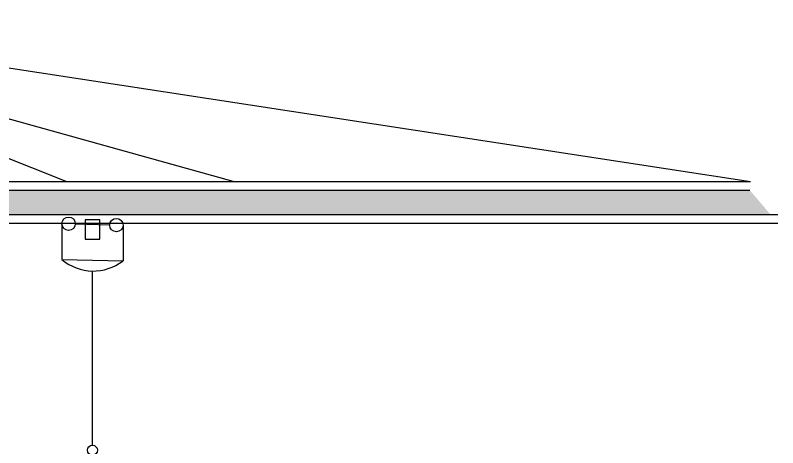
# Model space of a CAD drawing. Header units: millimetres. Extents: x 5763 to 12018931, y 39842 to 3600577.
# Drawn here: x 951961 to 970933, y 772423 to 783186 of the extents above; entities that cross this region are included whole.
import ezdxf

# ---------------------------------------------------------------- set-up
doc = ezdxf.new("R2010")
doc.units = ezdxf.units.MM
for name, color, linetype, lineweight in [('AXESD', 255, 'Continuous', 20), ('AXESM', 255, 'Continuous', 25), ('Обвод', 14, 'Continuous', 35)]:
    doc.layers.add(name, color=color, linetype=linetype, lineweight=lineweight)

msp = doc.modelspace()

# ---------------------------------------------------------------- hatches: boundary and pattern name
at = {"layer": 'AXESD'}
h = msp.add_hatch(dxfattribs=at)
h.set_pattern_fill('ESCHER', scale=21.978483, style=0)
h.set_pattern_definition([(60, (914171.9, 778230.34), (-669.905, 0.0005), [614.079, -55.8253]), (180, (914171.9, 778230.34), (334.952, -580.155), [614.079, -55.8253]), (300, (914171.9, 778230.34), (669.905, 0.0005), [614.079, -55.8253]), (60, (914227.7, 778230.34), (-669.905, 0.0005), [111.651, -558.2535]), (300, (914227.7, 778230.34), (669.905, 0.0005), [111.651, -558.2535]), (60, (914143.97, 778278.7), (-669.905, 0.0005), [111.651, -558.2535]), (180, (914143.97, 778278.7), (334.952, -580.155), [111.651, -558.2535]), (300, (914143.97, 778182), (669.905, 0.0005), [111.651, -558.2535]), (180, (914143.97, 778182), (334.952, -580.155), [111.651, -558.2535]), (60, (913948.6, 778230.34), (-669.905, 0.0005), [111.651, -558.2535]), (300, (913948.6, 778230.34), (669.905, 0.0005), [111.651, -558.2535]), (60, (914283.53, 778036.96), (-669.905, 0.0005), [111.651, -558.2535]), (180, (914283.53, 778036.96), (334.952, -580.155), [111.651, -558.2535]), (300, (914283.53, 778423.73), (669.905, 0.0005), [111.651, -558.2535]), (180, (914283.53, 778423.73), (334.952, -580.155), [111.651, -558.2535]), (0, (914283.53, 778327.04), (-334.952, 580.155), [390.7774, -279.127]), (0, (914283.53, 778133.65), (-334.952, 580.155), [390.7774, -279.127]), (120, (914199.8, 778375.4), (-669.905, -0.0005), [390.7774, -279.127]), (120, (914032.3, 778278.7), (-669.905, -0.0005), [390.7774, -279.127]), (240, (914032.3, 778182), (334.953, -580.1545), [390.7774, -279.127]), (240, (914199.8, 778085.3), (334.953, -580.1545), [390.7774, -279.127])])
h.paths.add_polyline_path([(944173.43991, 778833.55356), (970240.70582, 778833.55356, 0.0779389342), (970278.37306, 778783.90988), (970749.65961, 778230.34444), (944085.84615, 778230.34444), (944085.84615, 778400.40986), (944257.36445, 778683.29904)])

# ---------------------------------------------------------------- linework, layer by layer
at = {"layer": 'AXESD', "color": 7, "lineweight": 25}
for p, q in [((943209.26473, 783186.27645), (970256.75262, 779049.24617)), ((944052.96498, 779049.24617), (970256.75262, 779049.24617)), ((944173.43991, 778833.55356), (970240.70582, 778833.55356)), ((944085.84615, 778230.34444), (970933.11083, 778230.34444)), ((944488.91413, 778014.65183), (970933.11083, 778014.65183))]:
    msp.add_line(p, q, dxfattribs=at)
at = {"layer": 'AXESM', "color": 7, "lineweight": 25}
msp.add_line((953882.83571, 772484.58377), (953882.83571, 776820.34278), dxfattribs=at)
msp.add_circle((953882.83571, 772360.83691), 123.74686, dxfattribs=at)
at = {"layer": 'Обвод', "color": 7, "lineweight": 25}
for p, q in [((953227.63303, 779049.24617), (943328.63347, 782955.59131)), ((957385.7222, 779049.24617), (943328.63347, 782955.59131)), ((953123.16244, 777999.00469), (953123.16244, 777109.97883)), ((953455.02411, 777999.00469), (954310.64731, 777969.0008)), ((954642.40705, 777963.18573), (954642.40705, 777076.43079)), ((953123.16244, 777109.97883), (954642.40705, 777076.43079))]:
    msp.add_line(p, q, dxfattribs=at)
msp.add_lwpolyline([(953704.48379, 777613.43505), (954062.75005, 777613.43505), (954062.75005, 778092.68289), (953704.48379, 778092.68289)], close=True, dxfattribs=at)
for centre in [(953289.09327, 777999.00469), (954476.47622, 777963.18573)]:
    msp.add_circle(centre, 165.93083, dxfattribs=at)
msp.add_arc((953903.13219, 778014.65183), 1194.4815, 229.233516485, 308.236477882, dxfattribs=at)

doc.saveas('drawing.dxf')
